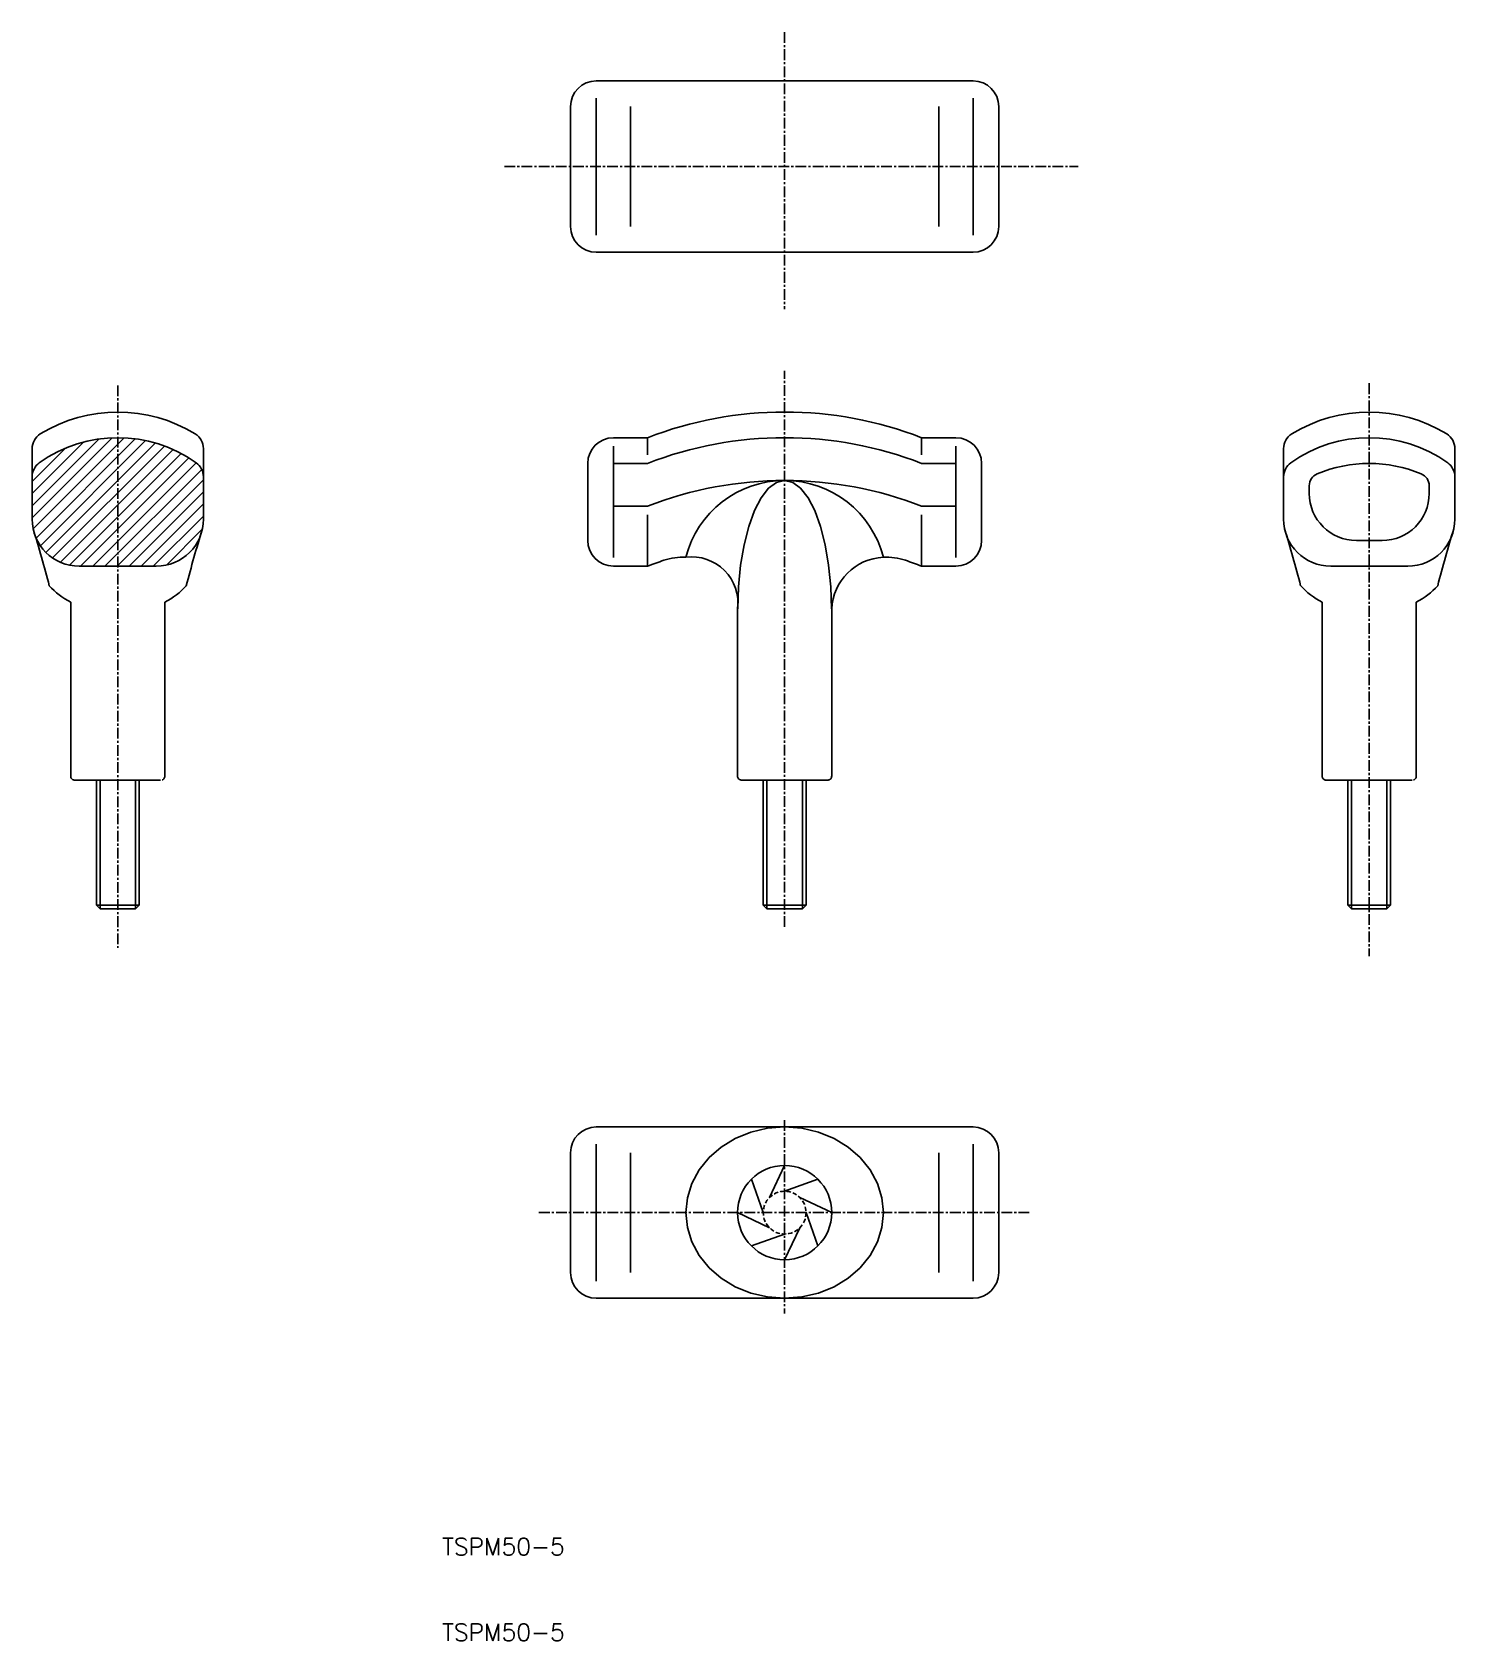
# Model space of a CAD drawing. Extents: x -38 to 128, y 10 to 198.
import ezdxf

# ---------------------------------------------------------------- set-up
doc = ezdxf.new("R2010")
doc.units = 0
doc.linetypes.add('CENTER', pattern=[2, 1.25, -0.25, 0.25, -0.25])
doc.linetypes.add('DASHED', pattern=[0.75, 0.5, -0.25])
doc.layers.get('0').update_dxf_attribs({"linetype": 'CONTINUOUS'})
doc.layers.add('CENTER', color=1, linetype='CENTER')
doc.styles.get("Standard").update_dxf_attribs({"font": 'txt.shx'})

msp = doc.modelspace()

# ---------------------------------------------------------------- linework, layer by layer
at = {"color": 7, "linetype": 'CONTINUOUS'}
for p, q in [((72, 192.15), (28, 192.15)), ((28, 190.15), (28, 174.15)), ((72, 174.15), (72, 190.15)), ((25, 175.15), (25, 189.15)), ((32, 189.15), (32, 175.15)), ((68, 175.15), (68, 189.15)), ((75, 189.15), (75, 175.15)), ((72, 172.15), (28, 172.15)), ((-37.88, 141.14), (-28.54, 150.47)), ((-37.88, 142.55), (-30.1, 150.33)), ((-37.76, 139.84), (-27.13, 150.47)), ((-37.42, 138.77), (-25.84, 150.35)), ((30, 150.49), (34, 150.49)), ((34, 150.49), (34, 148.49)), ((70, 150.49), (66, 150.49)), ((66, 150.49), (66, 148.49)), ((-37.88, 143.97), (-31.87, 149.97)), ((-37.88, 145.38), (-34.02, 149.24)), ((-37.88, 145.92), (-37.88, 149.22)), ((-36.91, 137.87), (-24.63, 150.15)), ((-36.27, 137.09), (-23.5, 149.86)), ((-35.49, 136.45), (-22.43, 149.51)), ((-34.58, 135.95), (-21.43, 149.1)), ((-33.51, 135.6), (-20.48, 148.64)), ((-17.88, 145.58), (-17.88, 149.22)), ((30, 149.49), (30, 136.49)), ((70, 149.49), (70, 136.49)), ((108.27, 145.92), (108.27, 149.22)), ((128.27, 145.92), (128.27, 149.22)), ((-32.22, 135.49), (-19.58, 148.12)), ((-30.8, 135.49), (-18.73, 147.56)), ((-29.39, 135.49), (-18.08, 146.79)), ((27, 143.49), (27, 147.49)), ((34, 147.49), (30, 147.49)), ((66, 147.49), (70, 147.49)), ((73, 143.49), (73, 147.49)), ((-37.88, 140.99), (-37.88, 145.92)), ((-27.97, 135.49), (-17.88, 145.58)), ((-17.88, 140.99), (-17.88, 145.92)), ((49.05, 145.26), (48.13, 144.58)), ((50, 145.49), (49.05, 145.26)), ((50.95, 145.26), (50, 145.49)), ((51.87, 144.58), (50.95, 145.26)), ((108.27, 140.99), (108.27, 145.92)), ((111.27, 143.99), (111.27, 144.88)), ((125.27, 143.99), (125.27, 144.88)), ((128.27, 140.99), (128.27, 145.92)), ((-26.56, 135.49), (-17.88, 144.17)), ((27, 143.49), (27, 138.49)), ((47.26, 143.48), (46.48, 141.98)), ((48.13, 144.58), (47.26, 143.48)), ((52.74, 143.48), (51.87, 144.58)), ((53.52, 141.98), (52.74, 143.48)), ((73, 143.49), (73, 138.49)), ((-25.15, 135.49), (-17.88, 142.75)), ((-23.73, 135.49), (-17.88, 141.34)), ((34, 142.49), (30, 142.49)), ((34, 141.49), (34, 135.49)), ((46.48, 141.98), (45.81, 140.13)), ((54.19, 140.13), (53.52, 141.98)), ((66, 142.49), (70, 142.49)), ((66, 141.49), (66, 135.49)), ((-22.19, 135.62), (-18.01, 139.79)), ((45.81, 140.13), (45.26, 137.99)), ((54.74, 137.99), (54.19, 140.13)), ((45.26, 137.99), (44.86, 135.62)), ((55.14, 135.62), (54.74, 137.99)), ((116.77, 138.49), (119.77, 138.49)), ((-23.38, 135.49), (-32.38, 135.49)), ((30, 135.49), (34, 135.49)), ((44.86, 135.62), (44.61, 133.09)), ((55.39, 133.09), (55.14, 135.62)), ((66, 135.49), (70, 135.49)), ((122.77, 135.49), (113.77, 135.49)), ((44.61, 133.09), (44.53, 130.49)), ((55.48, 130.49), (55.39, 133.09)), ((-33.38, 110.99), (-33.38, 131.29)), ((-22.38, 110.99), (-22.38, 131.29)), ((44.5, 130.49), (44.5, 129.64)), ((44.5, 110.99), (44.5, 129.64)), ((55.5, 130.49), (55.5, 129.64)), ((55.5, 110.99), (55.5, 130.49)), ((112.77, 110.99), (112.77, 131.29)), ((123.77, 110.99), (123.77, 131.29)), ((-33.38, 110.99), (-33.37, 110.9)), ((-33.37, 110.9), (-33.35, 110.82)), ((-22.41, 110.82), (-22.39, 110.9)), ((-22.39, 110.9), (-22.38, 110.99)), ((44.5, 110.99), (44.51, 110.9)), ((44.51, 110.9), (44.53, 110.82)), ((55.47, 110.82), (55.49, 110.9)), ((55.49, 110.9), (55.5, 110.99)), ((112.77, 110.99), (112.78, 110.9)), ((112.78, 110.9), (112.8, 110.82)), ((123.74, 110.82), (123.76, 110.9)), ((123.76, 110.9), (123.77, 110.99)), ((-33.35, 110.82), (-33.31, 110.74)), ((-33.31, 110.74), (-33.26, 110.67)), ((-33.26, 110.67), (-33.2, 110.6)), ((-33.2, 110.6), (-33.13, 110.55)), ((-33.13, 110.55), (-33.05, 110.52)), ((-33.05, 110.52), (-32.97, 110.49)), ((-32.97, 110.49), (-32.88, 110.49)), ((-22.88, 110.49), (-32.88, 110.49)), ((-30.38, 95.92), (-30.38, 110.49)), ((-25.38, 95.92), (-25.38, 110.49)), ((-22.71, 110.52), (-22.63, 110.55)), ((-22.63, 110.55), (-22.56, 110.6)), ((-22.56, 110.6), (-22.5, 110.67)), ((-22.5, 110.67), (-22.45, 110.74)), ((-22.45, 110.74), (-22.41, 110.82)), ((44.53, 110.82), (44.57, 110.74)), ((44.57, 110.74), (44.62, 110.67)), ((44.62, 110.67), (44.68, 110.6)), ((44.68, 110.6), (44.75, 110.55)), ((44.75, 110.55), (44.83, 110.52)), ((44.83, 110.52), (44.91, 110.49)), ((44.91, 110.49), (45, 110.49)), ((55, 110.49), (45, 110.49)), ((47.5, 95.92), (47.5, 110.49)), ((52.5, 95.92), (52.5, 110.49)), ((55, 110.49), (55.09, 110.49)), ((55.09, 110.49), (55.17, 110.52)), ((55.17, 110.52), (55.25, 110.55)), ((55.25, 110.55), (55.32, 110.6)), ((55.32, 110.6), (55.38, 110.67)), ((55.38, 110.67), (55.43, 110.74)), ((55.43, 110.74), (55.47, 110.82)), ((112.8, 110.82), (112.83, 110.74)), ((112.83, 110.74), (112.88, 110.67)), ((112.88, 110.67), (112.95, 110.6)), ((112.95, 110.6), (113.02, 110.55)), ((113.02, 110.55), (113.1, 110.52)), ((113.1, 110.52), (113.18, 110.49)), ((113.18, 110.49), (113.27, 110.49)), ((123.27, 110.49), (113.27, 110.49)), ((115.77, 95.92), (115.77, 110.49)), ((120.77, 95.92), (120.77, 110.49)), ((123.44, 110.52), (123.52, 110.55)), ((123.52, 110.55), (123.59, 110.6)), ((123.59, 110.6), (123.65, 110.67)), ((123.65, 110.67), (123.7, 110.74)), ((123.7, 110.74), (123.74, 110.82)), ((-29.95, 95.49), (-30.38, 95.92)), ((-25.38, 95.92), (-30.38, 95.92)), ((-25.81, 95.49), (-25.38, 95.92)), ((47.93, 95.49), (47.5, 95.92)), ((52.5, 95.92), (47.5, 95.92)), ((52.07, 95.49), (52.5, 95.92)), ((116.2, 95.49), (115.77, 95.92)), ((120.77, 95.92), (115.77, 95.92)), ((120.33, 95.49), (120.77, 95.92)), ((-25.81, 95.49), (-29.95, 95.49)), ((52.07, 95.49), (47.93, 95.49)), ((120.33, 95.49), (116.2, 95.49)), ((72, 70), (28, 70)), ((48, 69.85), (46.06, 69.4)), ((50, 70), (48, 69.85)), ((52, 69.85), (50, 70)), ((53.94, 69.4), (52, 69.85)), ((28, 68), (28, 52)), ((42.59, 67.66), (41.17, 66.43)), ((44.23, 68.66), (42.59, 67.66)), ((46.06, 69.4), (44.23, 68.66)), ((55.77, 68.66), (53.94, 69.4)), ((57.41, 67.66), (55.77, 68.66)), ((58.83, 66.43), (57.41, 67.66)), ((72, 52), (72, 68)), ((25, 53), (25, 67)), ((32, 67), (32, 53)), ((41.17, 66.43), (40.01, 65)), ((59.99, 65), (58.83, 66.43)), ((68, 53), (68, 67)), ((75, 67), (75, 53)), ((40.01, 65), (39.16, 63.42)), ((47.5, 60), (46.11, 63.89)), ((48.23, 61.77), (50, 65.5)), ((50, 62.5), (53.89, 63.89)), ((60.84, 63.42), (59.99, 65)), ((39.16, 63.42), (38.64, 61.74)), ((61.36, 61.74), (60.84, 63.42)), ((38.64, 61.74), (38.47, 60)), ((51.77, 61.77), (55.5, 60)), ((61.53, 60), (61.36, 61.74)), ((38.47, 60), (38.64, 58.26)), ((38.64, 58.26), (39.16, 56.58)), ((48.23, 58.23), (44.5, 60)), ((51.77, 58.23), (50, 54.5)), ((52.5, 60), (53.89, 56.11)), ((60.84, 56.58), (61.36, 58.26)), ((61.36, 58.26), (61.53, 60)), ((39.16, 56.58), (40.01, 55)), ((50, 57.5), (46.11, 56.11)), ((59.99, 55), (60.84, 56.58)), ((40.01, 55), (41.17, 53.57)), ((58.83, 53.57), (59.99, 55)), ((41.17, 53.57), (42.59, 52.34)), ((57.41, 52.34), (58.83, 53.57)), ((42.59, 52.34), (44.23, 51.34)), ((44.23, 51.34), (46.06, 50.6)), ((53.94, 50.6), (55.77, 51.34)), ((55.77, 51.34), (57.41, 52.34)), ((72, 50), (28, 50)), ((46.06, 50.6), (48, 50.15)), ((48, 50.15), (50, 50)), ((50, 50), (52, 50.15)), ((52, 50.15), (53.94, 50.6))]:
    msp.add_line(p, q, dxfattribs=at)
at = {"color": 3, "linetype": 'CONTINUOUS'}
for p, q in [((-29.95, 95.49), (-29.95, 110.49)), ((-25.81, 95.49), (-25.81, 110.49)), ((47.93, 95.49), (47.93, 110.49)), ((52.07, 95.49), (52.07, 110.49)), ((116.2, 95.49), (116.2, 110.49)), ((120.33, 95.49), (120.33, 110.49))]:
    msp.add_line(p, q, dxfattribs=at)
at = {"color": 7, "linetype": 'CONTINUOUS'}
msp.add_circle((50, 60), 5.5, dxfattribs=at)
at = {"color": 3, "linetype": 'DASHED'}
msp.add_circle((50, 60), 2.5, dxfattribs=at)
at = {"color": 7, "linetype": 'CONTINUOUS'}
for centre, radius, start, end in [((28, 189.15), 3, 90, 180), ((72, 189.15), 3, 0, 90), ((28, 175.15), 3, 180, 270), ((72, 175.15), 3, 270, 0), ((-27.88, 136.24), 17.25, 58.3593, 121.6407), ((50, 109.32), 44.17, 68.7607, 111.2393), ((118.27, 136.24), 17.25, 58.3593, 121.6407), ((-35.88, 149.22), 2, 121.6407, 180), ((-27.88, 134.74), 15.75, 54.4215, 125.5785), ((-19.88, 149.22), 2, 0, 58.3593), ((30, 147.49), 3, 90, 180), ((50, 106.32), 44.17, 68.7607, 111.2393), ((70, 147.49), 3, 0, 90), ((110.27, 149.22), 2, 121.6407, 180), ((118.27, 134.74), 15.75, 54.4215, 125.5785), ((126.27, 149.22), 2, 0, 58.3593), ((-35.88, 145.92), 2, 125.5785, 180), ((-19.88, 145.92), 2, 0, 54.4215), ((110.27, 145.92), 2, 125.5785, 180), ((118.27, 131.74), 15.75, 67.2963, 112.7037), ((126.27, 145.92), 2, 0, 54.4215), ((50, 101.32), 44.17, 68.7607, 111.2393), ((50, 133.59), 11.9, 14.2992, 165.7008), ((112.77, 144.88), 1.5, 112.7037, 180), ((123.77, 144.88), 1.5, 0, 67.2963), ((116.77, 143.99), 5.5, 180, 270), ((119.77, 143.99), 5.5, 270, 0), ((-32.38, 140.99), 5.5, 180, 270), ((-23.38, 140.99), 5.5, 270, 0), ((113.77, 140.99), 5.5, 180, 270), ((122.77, 140.99), 5.5, 270, 0), ((-190.75, 92.99), 160, 14.5517, 17.026), ((134.96, 92.9), 160, 162.9568, 165.4127), ((-44.61, 93.02), 160, 14.5434, 17.0217), ((281.14, 93.02), 160, 162.9783, 165.4566), ((30, 138.49), 3, 180, 270), ((70, 138.49), 3, 270, 0), ((50, 94.32), 44.17, 108.6218, 111.2393), ((38.1, 129.64), 6.9, 86.9372, 108.6218), ((39.16, 131.18), 5.39, 352.5623, 97.3638), ((61.81, 130.21), 6.32, 92.5441, 177.5298), ((61.9, 129.64), 6.9, 71.3782, 93.0628), ((50, 94.32), 44.17, 68.7607, 71.3782), ((-29.88, 138.49), 8, 221.4096, 244.0555), ((-25.88, 138.49), 8, 295.9445, 318.5904), ((116.27, 138.49), 8, 221.4096, 244.0555), ((120.27, 138.49), 8, 295.9445, 318.5904), ((28, 67), 3, 90, 180), ((72, 67), 3, 0, 90), ((28, 53), 3, 180, 270), ((72, 53), 3, 270, 0)]:
    msp.add_arc(centre, radius, start, end, dxfattribs=at)
at = {"layer": 'CENTER', "color": 1, "linetype": 'CENTER'}
for p, q in [((50, 197.84), (50, 165.51)), ((17.28, 182.15), (84.29, 182.15)), ((50, 93.37), (50, 158.3)), ((-27.88, 156.6), (-27.88, 90.94)), ((118.27, 156.84), (118.27, 89.95)), ((50, 70.81), (50, 48.23)), ((21.31, 60), (78.72, 60))]:
    msp.add_line(p, q, dxfattribs=at)

# ---------------------------------------------------------------- texts
at = {"color": 7, "linetype": 'CONTINUOUS'}
for p in [(10, 20), (10, 10)]:
    msp.add_text('TSPM50-5', height=2, dxfattribs=at).set_placement(p)

doc.saveas('drawing.dxf')
